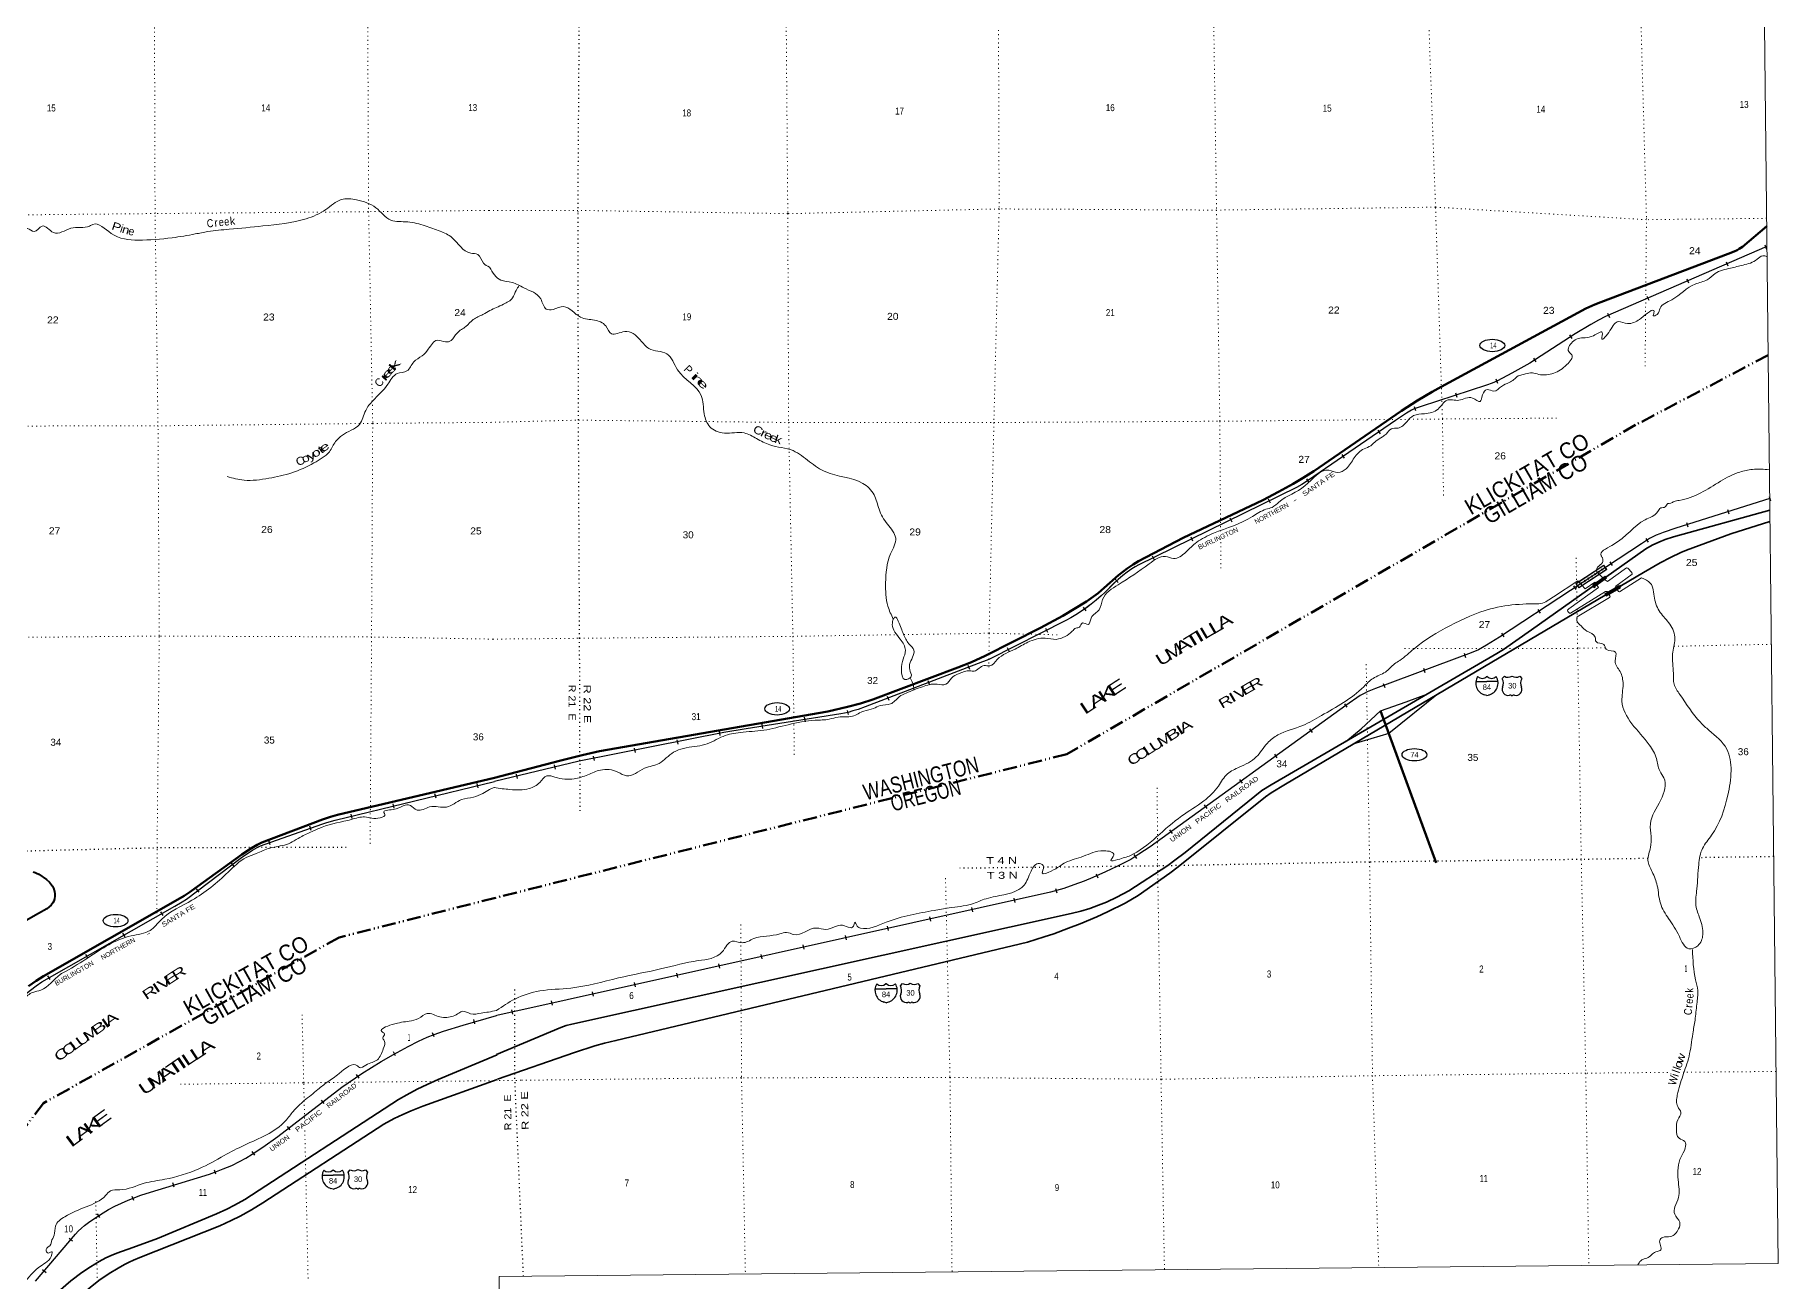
# Model space of a CAD drawing. Header units: feet. Extents: x -199 to 255675, y -686157 to -547785.
# Drawn here: x 212114 to 255675, y -639549 to -608404 of the extents above; entities that cross this region are included whole.
import ezdxf
from ezdxf.enums import TextEntityAlignment as Align

# ---------------------------------------------------------------- set-up
doc = ezdxf.new("R2010")
doc.units = ezdxf.units.FT
doc.header["$LTSCALE"] = 70
doc.header["$PDMODE"] = 32
doc.header["$PDSIZE"] = 35
doc.linetypes.add('DASH_DOUBLE_DOT', pattern=[9.2, 5, -1.2, 0.3, -1.2, 0.3, -1.2])
doc.linetypes.add('DOTTED', pattern=[1.5, 0.3, -1.2])
for name, color, linetype, lineweight in [('10', 7, 'DASH_DOUBLE_DOT', 70), ('15', 7, 'Continuous', 25), ('16', 7, 'Continuous', 25), ('17', 7, 'Continuous', 25), ('18', 7, 'Continuous', 35), ('19', 7, 'Continuous', 25), ('23', 7, 'Continuous', 70), ('26', 7, 'Continuous', 40), ('34', 7, 'Continuous', 25), ('39', 7, 'Continuous', 13), ('4', 7, 'Continuous', 13), ('55', 7, 'Continuous', 13), ('6', 7, 'DOTTED', 25), ('7', 7, 'DOTTED', 13)]:
    doc.layers.add(name, color=color, linetype=linetype, lineweight=lineweight)
doc.layers.add('12', color=7, linetype='Continuous')
doc.layers.add('41', color=7, linetype='Continuous')

msp = doc.modelspace()

# ---------------------------------------------------------------- linework, layer by layer
at = {"layer": '10'}
for points in [[(255424.98, -616408.24), (252111.58, -618152.54), (237898.93, -626380.13), (223625.3, -629968.15)], [(223625.3, -629968.15), (219716.1, -630958.76), (212327.85, -635103.05), (208904.92, -639574.37)]]:
    msp.add_lwpolyline(points, dxfattribs=at)
at = {"layer": '15'}
for p, q in [((248122.46, -624567.6), (248398.87, -624567.6)), ((248395.17, -624436.13), (248398.07, -624433.22)), ((248401.24, -624435.6), (248397.81, -624433.22)), ((248398.87, -624913.18), (248334.98, -624895.22)), ((248398.34, -624913.44), (248461.97, -624894.7)), ((233108.48, -632245.15), (233384.89, -632245.15)), ((233381.19, -632113.68), (233384.09, -632110.77)), ((233387.26, -632113.15), (233383.83, -632110.77)), ((233384.89, -632590.73), (233321, -632572.77)), ((233384.36, -632590.99), (233447.99, -632572.25)), ((219564.67, -636771.02), (219567.57, -636768.11)), ((219570.74, -636770.49), (219567.31, -636768.11)), ((219291.96, -636902.49), (219568.37, -636902.49)), ((219568.37, -637248.07), (219504.48, -637230.11)), ((219567.84, -637248.33), (219631.47, -637229.59))]:
    msp.add_line(p, q, dxfattribs=at)
for points in [[(248674.23, -624567.6), (248398.34, -624567.6), (248398.87, -624567.6)], [(233660.25, -632245.15), (233384.36, -632245.15), (233384.89, -632245.15)], [(219843.73, -636902.49), (219567.84, -636902.49), (219568.37, -636902.49)]]:
    msp.add_lwpolyline(points, dxfattribs=at)
for centre, radius, start, end in [((248425.09, -624602.7), 306.13, 148.44436, 254.43378), ((248276.49, -624320.1), 165.66, 227.34248, 315.8117), ((248520.18, -624320.1), 165.66, 224.18831, 312.69403), ((248371.58, -624602.7), 306.13, 283.08087, 31.62484), ((233411.11, -632280.25), 306.13, 148.44436, 254.43378), ((233262.51, -631997.65), 165.66, 227.34248, 315.8117), ((233506.2, -631997.65), 165.66, 224.18831, 312.69403), ((233357.6, -632280.25), 306.13, 283.08087, 31.62484), ((219594.59, -636937.59), 306.13, 148.44436, 254.43378), ((219445.99, -636654.99), 165.66, 227.34248, 315.8117), ((219689.68, -636654.99), 165.66, 224.18831, 312.69403), ((219541.08, -636937.59), 306.13, 283.08087, 31.62484)]:
    msp.add_arc(centre, radius, start, end, dxfattribs=at)
at = {"layer": '16'}
for p, q in [((248782.89, -624493.09), (248834.2, -624434.33)), ((249025.96, -624428.36), (249025.68, -624428.56)), ((249218.05, -624434.24), (249269.44, -624493.09)), ((233744.26, -632169.95), (233795.57, -632111.19)), ((233987.33, -632105.22), (233987.05, -632105.42)), ((234179.42, -632111.1), (234230.81, -632169.95)), ((219941.63, -636822.65), (219992.94, -636763.89)), ((220184.7, -636757.92), (220184.42, -636758.12)), ((220376.79, -636763.8), (220428.18, -636822.65))]:
    msp.add_line(p, q, dxfattribs=at)
for centre, radius, start, end in [((248589.91, -624603.72), 222.05, 332.97043, 29.75871), ((248925.28, -624276.67), 182.07, 239.97227, 303.45418), ((249127.06, -624277.17), 181.52, 236.33975, 300.08743), ((249127.05, -624276.67), 182.07, 236.54582, 236.59441), ((249462.41, -624603.72), 222.05, 150.24129, 207.02957), ((248929.1, -624758.62), 151.42, 159.09177, 283.81923), ((249123.22, -624758.62), 151.42, 256.18077, 20.90823), ((233890.47, -632435.48), 151.42, 159.09177, 283.81923), ((233551.28, -632280.58), 222.05, 332.97043, 29.75871), ((233886.65, -631953.53), 182.07, 239.97227, 303.45418), ((234088.43, -631954.03), 181.52, 236.33975, 300.08743), ((234088.42, -631953.53), 182.07, 236.54582, 236.59441), ((234084.59, -632435.48), 151.42, 256.18077, 20.90823), ((234423.78, -632280.58), 222.05, 150.24129, 207.02957), ((219748.65, -636933.28), 222.05, 332.97043, 29.75871), ((220084.02, -636606.23), 182.07, 239.97227, 303.45418), ((220285.8, -636606.73), 181.52, 236.33975, 300.08743), ((220285.79, -636606.23), 182.07, 236.54582, 236.59441), ((220621.15, -636933.28), 222.05, 150.24129, 207.02957), ((220087.84, -637088.18), 151.42, 159.09177, 283.81923), ((220281.96, -637088.18), 151.42, 256.18077, 20.90823)]:
    msp.add_arc(centre, radius, start, end, dxfattribs=at)
for centre, major_axis, start_param, end_param in [((248984.44, -624957.44), (-19.56, 51.67), 4.95877769, 6.28318531), ((249067.89, -624957.44), (19.56, 51.67), 0, 1.32637542), ((233945.81, -632634.3), (-19.56, 51.67), 4.95877769, 6.28318531), ((234029.26, -632634.3), (19.56, 51.67), 0, 1.32637542), ((220143.18, -637287), (-19.56, 51.67), 4.95877769, 6.28318531), ((220226.63, -637287), (19.56, 51.67), 0, 1.32637542)]:
    msp.add_ellipse(centre, major_axis=major_axis, ratio=0.929097, start_param=start_param, end_param=end_param, dxfattribs=at)
at = {"layer": '17'}
for centre in [(248532.47, -616166.76), (230662.11, -625246.79), (246586.84, -626394.12), (214131.86, -630540.89)]:
    msp.add_ellipse(centre, major_axis=(309.24, -1), ratio=0.500121, dxfattribs=at)
at = {"layer": '18'}
for points in [[(223652.93, -633881.9), (225257.33, -633211.26), (225393.3, -633161.26), (225535.97, -633123.16), (238008.42, -630360.82), (238248.31, -630299.77), (238475.26, -630234.89), (238692.95, -630156.12), (238892.43, -630076.13), (239146.84, -629956.85), (239446.84, -629791.59), (240422.5, -629161.19), (240603.48, -629032.37), (240858.02, -628839.31), (242601.09, -627425.36), (242775.39, -627291.48), (243002.71, -627147.76), (248643.79, -623866.43), (248808.37, -623761.16), (249513.25, -623274.84), (252366.81, -621251.68), (252528.72, -621155.67), (252693.14, -621079.21), (252855.24, -621016.65), (253059.77, -620952.19), (255467.64, -620285.47)], [(223678.06, -634501.74), (225597.99, -633831.04), (226107.13, -633665.18), (226347.41, -633601.49), (226634.67, -633537.32), (236914.86, -631074.26), (237331.25, -630948.53), (237572.39, -630867.3), (237942.63, -630730.73), (238235.63, -630620.18), (238651.26, -630443.42), (238920.51, -630316.73), (239355.27, -630100.51), (239684.97, -629912.43), (240476.34, -629357.47), (240682.22, -629199.19), (242862.56, -627449.74), (243010.76, -627346.74), (243366.4, -627125.4), (252313.3, -621839.93), (252727.4, -621602.46), (252982.61, -621468.47), (253244.3, -621343.35), (253382.02, -621285.16), (254492.08, -620870.58), (255470.7, -620563.39)], [(213009.53, -639537.11), (213285.91, -639336.29), (213502.7, -639194.24), (213720.77, -639059.8), (213887.86, -638965.5), (214019.26, -638904.93), (214165.27, -638848.69), (214560.58, -638709.83), (215178.03, -638480.28), (216657.11, -637869.55), (216908.32, -637752.4), (217100.05, -637646.3), (217357.11, -637504.85), (221201.87, -635011.32), (221411.17, -634893.26), (221670.39, -634752.33), (221916.72, -634636.07), (222191.3, -634511.16), (223663.13, -633896.37)], [(213712.21, -639530.65), (213971.41, -639355.58), (214198.3, -639223.24), (214355.93, -639133.74), (214471.6, -639075.87), (214583, -639024.44), (214739.13, -638955.89), (216737.52, -638166.22), (217021.86, -638037.46), (217241.43, -637929.22), (217524.2, -637770.61), (217808.86, -637593.45), (220830.26, -635629.13), (221094.13, -635484.81), (221304.91, -635384.16), (221513.99, -635296.2), (221809.99, -635179.19), (223669.04, -634510.51)], [(205172.11, -648866.2), (205526.66, -648472.75), (205920.01, -647966.66), (210064.76, -642276.27), (210412.82, -641842.7), (210570.3, -641674.29), (210733.06, -641515.73), (213009.53, -639537.11)], [(205225.95, -648918.41), (205816.14, -648346.65), (206060.15, -648089.47), (206226.23, -647898.69), (210358.49, -642338.85), (210531.75, -642145.68), (210681.66, -641991.41), (210775.89, -641901.41), (210895.82, -641798.56), (211062.86, -641661.43), (213712.21, -639530.65)]]:
    msp.add_lwpolyline(points, dxfattribs=at)
msp.add_point((251082.44, -622195.33), dxfattribs=at)
at = {"layer": '19'}
for points in [[(244873.17, -626059.74), (245257.06, -625748.99), (245739.17, -625294), (246381.08, -625073.48), (246893.79, -624884.38)], [(247188.96, -624867.18), (245946.74, -625859.91), (245051.58, -626129.86)]]:
    msp.add_lwpolyline(points, dxfattribs=at)
at = {"layer": '23'}
msp.add_line((245739.17, -625294), (247132.64, -629093.17), dxfattribs=at)
for points in [[(255389.54, -613188.61), (254781.16, -613698.07), (254702.49, -613750.23), (254647.16, -613781.87), (254576.67, -613815.46), (254428.79, -613878.85), (251246.07, -615086.26), (251092.14, -615145.69), (250872.33, -615241.76), (247252.25, -617201.33), (247032.67, -617327.52), (246659.37, -617541.23), (246264.37, -617801.28), (244076.38, -619303.93), (243807.01, -619474.67), (243559.54, -619625.16), (243188.15, -619826.81), (242797.93, -620033.01)], [(242797.93, -620033.01), (240807, -620977.71), (239688.64, -621558.61), (239561.06, -621637.2), (239407.92, -621737.76), (239187.79, -621910.14), (238833.67, -622221.39), (238680.54, -622360.25), (238395.12, -622568.44), (237798.33, -622922.41), (237245.95, -623221.76)], [(237245.95, -623221.76), (235859.51, -623923.65), (235521.49, -624080.52), (235179.98, -624215.74), (233052.85, -625013.01), (232746.45, -625112.08), (232422.31, -625198.95), (231927.95, -625313.25), (226225.32, -626303.71), (225790.98, -626401.48), (225222.66, -626544.47), (223596.41, -626967.67)], [(223596.41, -626967.67), (219680.27, -627899.63), (219501.67, -627949.7), (219298.99, -628013.8), (217787.35, -628589.68), (217665.02, -628646.8), (217526.38, -628728.4), (217289.88, -628883.44), (216031.96, -629791.25), (215991.18, -629823.89), (215846.75, -629920.5), (215627.97, -630044.81), (212332.23, -631929.53), (212149.57, -632041.82), (211952.86, -632174.18)]]:
    msp.add_lwpolyline(points, dxfattribs=at)
at = {"layer": '26'}
msp.add_lwpolyline([(212070.88, -629321.77), (212122.05, -629332.9), (212155.43, -629350.71), (212211.05, -629381.87), (212406.83, -629513.22), (212482.47, -629580), (212558.12, -629677.95), (212582.59, -629726.93), (212606.4, -629815.59), (212615.96, -629869.41), (212615.96, -629929.51), (212607.06, -629994.07), (212587.46, -630050.49), (212562.57, -630096.48), (212522.52, -630149.9), (212475.8, -630196.65), (212413.94, -630246.03), (212203.96, -630363.47), (211190.1, -630936.48)], dxfattribs=at)
at = {"layer": '34'}
for p, q in [((255342.69, -613655.77), (255386.77, -613757.22)), ((254375.88, -614073.26), (254419.97, -614174.71)), ((253393.56, -614503.02), (253437.65, -614604.46)), ((252396.71, -614933.4), (252440.79, -615034.84)), ((251414.39, -615363.15), (251458.48, -615464.6)), ((250462.68, -615901.73), (250522.66, -615994.67)), ((249563.21, -616485.33), (249623.19, -616578.27)), ((248618.5, -617004.26), (248665.47, -617104.41)), ((247613.29, -617354.14), (247647.37, -617459.36)), ((246579.49, -617690.86), (246616.42, -617795.12)), ((245668.35, -618279.77), (245730.88, -618371)), ((244771.25, -618891.45), (244833.78, -618982.69)), ((243888.59, -619499.28), (243950.25, -619591.11)), ((242934.89, -619999.7), (242983.51, -620099.05)), ((254410.76, -620266.31), (254443.94, -620371.82)), ((255447.33, -619943.09), (255480.51, -620048.61)), ((241972.96, -620473.34), (242021.58, -620572.69)), ((253388.71, -620590.43), (253421.89, -620695.94)), ((240996.54, -620948.27), (241045.16, -621047.62)), ((252366.58, -620986.47), (252425.23, -621080.25)), ((240034.62, -621421.92), (240083.24, -621521.27)), ((251469.54, -621576.16), (251530.42, -621668.51)), ((239108.37, -622006.66), (239182.72, -622088.55)), ((250561.54, -622171.55), (250622.42, -622263.9)), ((238308.26, -622707.72), (238372.48, -622797.78)), ((249667.76, -622763.82), (249728.63, -622856.17)), ((237368.32, -623231.68), (237418.13, -623330.44)), ((236412.14, -623716.83), (236461.95, -623815.59)), ((248759.76, -623359.21), (248820.63, -623451.56)), ((235425.66, -624154.05), (235465.3, -624257.31)), ((247827.32, -623856.85), (247866.01, -623960.48)), ((234425.6, -624540.75), (234465.25, -624644.02)), ((245805.63, -624611.67), (245844.32, -624715.29)), ((246809.2, -624234.19), (246847.89, -624337.81)), ((233411.01, -624927.45), (233450.65, -625030.72)), ((231341.33, -625458.99), (231358.35, -625568.28)), ((232409.34, -625284.68), (232433.17, -625392.69)), ((244836.38, -625119.09), (244901.11, -625208.78)), ((229209.36, -625806.78), (229230.84, -625915.29)), ((230282.3, -625626.59), (230299.32, -625735.88)), ((243968.46, -625748.66), (244033.19, -625838.35)), ((227092.43, -626225.81), (227113.91, -626334.31)), ((228158.06, -626017.54), (228179.54, -626126.04)), ((243086.48, -626381.94), (243151.21, -626471.64)), ((225091.3, -626644.58), (225117.16, -626752.12)), ((226066.9, -626427.97), (226088.37, -626536.48)), ((223193.56, -627222.4), (223167.45, -627114.92)), ((224143.84, -626876.31), (224169.7, -626983.86)), ((242218.56, -627011.51), (242283.29, -627101.21)), ((221096.55, -627731.84), (221070.44, -627624.36)), ((222137.84, -627476.19), (222111.73, -627368.7)), ((241336.58, -627644.8), (241401.31, -627734.49)), ((220040.83, -627985.63), (220014.72, -627878.15)), ((217993.86, -628645.54), (217956.95, -628541.27)), ((219018.29, -628285.69), (218981.38, -628181.42)), ((240468.66, -628274.37), (240533.39, -628364.06)), ((239578.42, -628890.04), (239637.95, -628983.27)), ((217090, -629176.96), (217023.33, -629088.71)), ((238629.79, -629368.47), (238674.34, -629469.71)), ((216222.06, -629829.35), (216155.38, -629741.1)), ((237617.06, -629735.17), (237647.21, -629841.59)), ((215316.74, -630413.91), (215262.18, -630317.69)), ((235515.66, -630210.87), (235539.68, -630318.84)), ((236576.12, -629977.7), (236600.14, -630085.67)), ((233409.13, -630679.35), (233433.14, -630787.32)), ((234469.59, -630446.18), (234493.6, -630554.16)), ((214370.96, -630947.25), (214316.4, -630851.03)), ((231302.59, -631147.84), (231326.61, -631255.81)), ((232363.06, -630914.67), (232387.07, -631022.64)), ((213439.58, -631478.43), (213385.01, -631382.22)), ((229196.06, -631616.32), (229220.07, -631724.29)), ((230256.52, -631383.15), (230280.53, -631491.12)), ((212493.8, -632011.77), (212439.24, -631915.56)), ((228149.99, -631851.64), (228174, -631959.61)), ((226043.45, -632320.12), (226067.47, -632428.09)), ((227089.53, -632084.8), (227113.54, -632192.78)), ((224022.6, -632765.43), (224046.61, -632873.41)), ((225017.72, -632544.02), (225041.73, -632651.99)), ((222096.08, -633442.79), (222053.43, -633340.73)), ((223111.88, -633120.74), (223081.04, -633014.52)), ((221127.16, -633917.48), (221073.77, -633820.61)), ((220217.23, -634473.93), (220154.7, -634382.69)), ((219342.57, -635111.28), (219274.96, -635023.74)), ((218495.54, -635768.69), (218427.93, -635681.14)), ((217609.06, -636400.94), (217547, -636309.38)), ((216637.34, -636878.82), (216599.91, -636774.74)), ((215597.01, -637198.99), (215564.96, -637093.13)), ((214583.48, -637533.26), (214543.11, -637430.28)), ((213738.46, -637957.01), (213678.28, -637864.21)), ((213052.4, -638551.81), (212968.2, -638480.07)), ((212393.37, -639338.03), (212309.17, -639266.29))]:
    msp.add_line(p, q, dxfattribs=at)
at = {"layer": '34', "lineweight": 13}
for p, q in [((251321.27, -621656.66), (250619.85, -622117.57)), ((251392.66, -621765.31), (250691.24, -622226.22)), ((251321.27, -621656.66), (251392.66, -621765.31)), ((250619.85, -622117.57), (250691.24, -622226.22))]:
    msp.add_line(p, q, dxfattribs=at)
for points in [[(255395.07, -613691.51), (251359.34, -615445.41), (251181.82, -615534.02), (250994.26, -615641.94), (250601.52, -615878.91), (249469.65, -616609.39), (249020.88, -616861), (248662.31, -617045.69), (248524.96, -617110.11), (248384.05, -617160.75), (246750.53, -617689.79), (246580.6, -617749.99), (246511.93, -617780.05), (246391.13, -617854.14), (246116.2, -618037.68), (243939.04, -619529.85), (243769.24, -619643.86), (243640.47, -619716.87), (239686.05, -621652.06), (239605.83, -621694.5), (239528.57, -621746.03), (239407.06, -621831.62), (239301.08, -621913.52), (239180.9, -622016.59), (239086.89, -622101.95), (238850.39, -622340.83), (238759.24, -622424.54), (238633.64, -622531.94), (238421, -622693.04), (238264.5, -622804.64), (238122.86, -622894.83), (237996.25, -622972.12), (237872.93, -623040.03), (235963.9, -624002.81), (235905.96, -624028.59), (235797.28, -624071.49), (232861.98, -625198.32), (232682.55, -625261.11), (232553.79, -625299.76), (232433.61, -625334.11), (232255.94, -625373.31), (229888.35, -625742.1), (229326.08, -625840.88), (225712.11, -626556.23), (223597.34, -627064.75)], [(255464.43, -619993.8), (253118.37, -620731.52), (252805.3, -620836.64), (252715.23, -620870.97), (252629.29, -620904.85), (252563.45, -620937.87), (252463.26, -620992.19), (252257.41, -621120.91), (248710.82, -623458.67), (248382.83, -623657.46), (248183.18, -623768.4), (248002.52, -623848.55), (245612.08, -624741.04), (245406.27, -624821.81), (245329.08, -624860.43), (245231.63, -624914.08), (244874.48, -625160.79), (239981.12, -628692.19), (239700.21, -628878.84), (239498.64, -629007.57), (239382.85, -629071.93), (239153.41, -629189.93), (238866.07, -629322.95), (238553.81, -629460.35), (238329.99, -629554.66), (238079.01, -629648.06), (237823.92, -629734.88), (237493.62, -629828.46), (223653.78, -632906.38)], [(208501.74, -634962.37), (212146.8, -632171.73), (212287.05, -632073.09), (212419.86, -631992.2), (215612.08, -630181.92), (215794.71, -630073.74), (215907.2, -630000.15), (217278.98, -628963.89), (217552.02, -628782.35), (217668.61, -628713.67), (217753.59, -628673.83), (219289.51, -628130.17), (219413.86, -628091.56), (219615.68, -628033.86), (223597.36, -627066.56)], [(212129.14, -639548.5), (213131.67, -638371.84), (213200.29, -638300.71), (213277.33, -638228.24), (213357.67, -638160.73), (213455.13, -638086.79), (213588.07, -637989.9), (213820.37, -637839.24), (213952.28, -637759.47), (214111.71, -637676.35), (214447.11, -637526.45), (214761.85, -637403.08), (214894.14, -637355.87), (216479.86, -636875.83), (216657.06, -636812.1), (216822.61, -636747.24), (217036.83, -636661.51), (217231.77, -636560.78), (217388.14, -636477.19), (217546.66, -636378.6), (217812.28, -636198.56), (218182.89, -635939.23), (219783.98, -634702.81), (220288.09, -634357.35), (220770.62, -634061.71), (221076.73, -633884.19), (221438.97, -633684.5), (221704.6, -633551.61), (221920.96, -633455.16), (222090.19, -633384.44), (222327.97, -633300.85), (222816.38, -633150.82), (223653.61, -632907.77)]]:
    msp.add_lwpolyline(points, dxfattribs=at)
at = {"layer": '34'}
for points in [[(255395.51, -613692.52), (251359.81, -615446.41), (251182.34, -615534.99), (250994.82, -615642.89), (250602.1, -615879.84), (249470.22, -616610.33), (249021.4, -616861.97), (248662.8, -617046.68), (248525.38, -617111.13), (248384.41, -617161.79), (246750.88, -617690.83), (246581, -617751.01), (246512.44, -617781.03), (246391.72, -617855.07), (246116.82, -618038.59), (243939.66, -619530.76), (243769.82, -619644.8), (243640.98, -619717.84), (239686.55, -621653.04), (239606.39, -621695.45), (239529.19, -621746.94), (239407.71, -621832.51), (239301.77, -621914.37), (239181.63, -622017.41), (239087.65, -622102.74), (238851.15, -622341.62), (238759.97, -622425.36), (238634.33, -622532.8), (238421.65, -622693.93), (238265.12, -622805.55), (238123.44, -622895.76), (237996.8, -622973.07), (237873.44, -623041), (235964.37, -624003.8), (235906.39, -624029.6), (235797.68, -624072.52), (232862.36, -625199.35), (232682.89, -625262.16), (232554.1, -625300.82), (232433.88, -625335.18), (232256.14, -625374.39), (229888.53, -625743.19), (229326.28, -625841.96), (225712.35, -626557.3), (223597.6, -627065.82)], [(255464.76, -619994.85), (253118.71, -620732.57), (252805.67, -620837.68), (252715.63, -620872), (252629.74, -620905.86), (252563.96, -620938.85), (252463.81, -620993.14), (252258, -621121.84), (248711.41, -623459.6), (248383.38, -623658.41), (248183.67, -623769.39), (248002.94, -623849.57), (245612.47, -624742.07), (245406.72, -624822.82), (245329.59, -624861.4), (245232.21, -624915.02), (244875.11, -625161.69), (239981.75, -628693.09), (239700.81, -628879.76), (239499.2, -629008.52), (239383.37, -629072.9), (239153.89, -629190.92), (238866.52, -629323.95), (238554.25, -629461.36), (238330.4, -629555.68), (238079.38, -629649.1), (237824.25, -629735.93), (237493.89, -629829.53), (223654.02, -632907.45)], [(208501.04, -634961.52), (212146.15, -632170.84), (212286.45, -632072.17), (212419.3, -631991.25), (215611.53, -630180.97), (215794.13, -630072.81), (215906.57, -629999.25), (217278.34, -628962.99), (217551.44, -628781.42), (217668.1, -628712.7), (217753.17, -628672.81), (219289.16, -628129.13), (219413.55, -628090.51), (219615.4, -628032.8), (223597.1, -627065.49)], [(212128.3, -639547.79), (213130.85, -638371.1), (213199.52, -638299.93), (213276.6, -638227.42), (213356.98, -638159.87), (213454.47, -638085.91), (213587.45, -637988.99), (213819.79, -637838.31), (213951.74, -637758.51), (214111.23, -637675.36), (214446.68, -637525.44), (214761.46, -637402.05), (214893.8, -637354.82), (216479.51, -636874.79), (216656.67, -636811.07), (216822.21, -636746.22), (217036.37, -636660.51), (217231.26, -636559.81), (217387.59, -636476.24), (217546.06, -636377.68), (217811.66, -636197.65), (218182.24, -635938.34), (219783.33, -634701.92), (220287.49, -634356.43), (220770.06, -634060.77), (221076.19, -633883.23), (221438.46, -633683.53), (221704.13, -633550.62), (221920.52, -633454.15), (222089.8, -633383.41), (222327.63, -633299.8), (222816.07, -633149.77), (223653.3, -632906.71)]]:
    msp.add_lwpolyline(points, dxfattribs=at)
at = {"layer": '34', "lineweight": 13}
msp.add_lwpolyline([(250630.93, -622119.86), (251318.98, -621667.74), (251381.58, -621763.02), (250693.53, -622215.14)], close=True, dxfattribs=at)
at = {"layer": '34', "linetype": 'DOTTED', "lineweight": 100}
msp.add_arc((217187.81, -570475.87), 61586.07, 302.91851, 303.69966, dxfattribs=at)
at = {"layer": '39'}
for points in [[(251411.16, -622060.98), (251887.69, -621725.63), (251921.17, -621728.9), (252018.65, -621840.76), (252026.58, -621884.43), (251617.85, -622178.21), (251611.15, -622196.32), (251684.4, -622314.33), (251709.12, -622321.14), (252256.74, -621971.77)], [(250654.07, -622944.41), (251463.09, -622464.06), (251474.99, -622436.27), (251398.98, -622311.94), (251359.91, -622317.17), (250486.61, -622859.06), (250459.11, -622853.12), (250419.95, -622815.28), (250415.46, -622777.69), (250441.55, -622746.92), (251183.2, -622214.82), (251090.72, -622080.11), (250851.81, -622246.81), (250670.33, -622046.53), (250061.27, -622445.05)]]:
    msp.add_lwpolyline(points, dxfattribs=at)
for points in [[(207160.87, -611554.11), (207609.61, -611955.45), (208114.07, -612042.71), (208769.1, -612047.84), (209010.12, -611975.9), (209297.94, -612328.04), (209609.51, -612412.97), (209794.54, -612537.86), (209983.71, -612749.18), (210456.09, -612888.63), (210617.19, -613140.08), (210904.55, -613160.66), (211210.06, -613231.51), (211634.01, -613224.19), (211772.73, -613278.68), (211929.4, -613242.77), (212096.28, -613319.41), (212293, -613183.1), (212578.55, -613344.34), (213012.41, -613238.58), (213480.49, -613181.1), (213562.81, -613141.05), (214017.23, -613364.86), (214696.61, -613532.8), (215544.45, -613473.95), (216120.98, -613380.48), (216438.36, -613318.73), (216968.74, -613263.36), (217810.52, -613180.39), (218893.27, -612999.37), (219385.22, -612771.13), (219770.65, -612520.6), (220154.44, -612529.29), (220634.93, -612723.01), (221007.1, -613037.11), (221431.11, -613076.01), (221867.28, -613179.23), (222241.19, -613308.46), (222538.8, -613473.74), (223005.5, -613860.34), (223184.38, -613896.81), (223327.34, -614110.06), (223475.19, -614207.3)], [(249175.8, -616927.45), (249358.31, -616876.23), (249532.99, -616853.16), (249692.03, -616888.38), (250067.65, -616858.14), (250397.66, -616643.51), (250516.43, -616401.97), (250443.46, -616320.1), (250536.11, -616078.71), (250676.15, -615993.62), (251061.51, -615923.18), (251277.95, -615839.65), (251273.13, -616000.25), (251470.55, -615794.4), (251685.93, -615570.38), (251911.39, -615617.27), (252208.08, -615515.22), (252413.89, -615355.48), (252566.16, -615292.4), (252572.61, -615348.56), (252549.05, -615422.96), (252653.32, -615390.25), (252724.49, -615233.29), (253014.37, -615026.91), (253600.28, -614632.18), (253900.95, -614524.09), (254098.77, -614370.42), (254485.64, -614233.74), (254798.6, -614157.69), (255153.25, -614013.16), (255289.25, -613924.08), (255400, -613948.81)], [(223475.19, -614207.3), (223759.44, -614535.29), (224037.21, -614589.9), (224333.69, -614726.71), (224753.82, -615003.3), (224892.38, -615255.41), (225065.3, -615264.46), (225324.06, -615196.75), (225752.13, -615461.26), (226096.36, -615533.56), (226378.83, -615678.47), (226523.01, -615876.35), (226852.19, -615818.28), (227241.66, -616026.81), (227458.35, -616244.35), (227903.5, -616374.28), (228175.84, -616776.16), (228763.5, -617415.09), (228841.35, -617878.3), (228978.4, -618196.65), (229343.37, -618355.14), (229835.76, -618352.33), (230150.37, -618495.05), (230479.16, -618651.74), (231061.08, -618794.94), (231473.16, -619071.59), (231875.05, -619328.22), (232801.71, -619611.96), (233085.24, -619897.36), (233208.56, -620259.95), (233416.36, -620632.09), (233623.96, -620978.14), (233498.28, -621370.25), (233373.11, -622097.54), (233429.76, -622681.29), (233564.83, -623003.67)], [(223481.18, -615290.85), (223822.26, -615137.07), (224052.16, -614973.18), (224137.22, -614792.05), (224218.7, -614669.16)], [(223481.18, -615290.85), (223311.07, -615390.04), (223068.12, -615518.23), (222885.52, -615690.73), (222664.73, -615855.13), (222518.32, -616041.76), (222375.71, -616079.7), (222170.71, -616037.15), (221945.98, -616261.83), (221791.5, -616426.34), (221580.74, -616578.7), (221412.27, -616801.46), (221169.24, -616867.36), (220934.54, -617136.23), (220557.37, -617549.53), (220380.89, -617788.36), (220224.67, -618139.74), (220013.9, -618286.08), (219628.51, -618566.74), (219474.16, -618821.68), (219291.53, -618976.1), (219088.77, -619102.35), (218532.54, -619348.57), (217960.09, -619484.24), (217341.29, -619533.43), (216919.21, -619442.29)], [(223594.79, -627216.29), (223985.81, -627263.18), (224465.98, -627238.36), (224730.15, -627088.33), (224909.8, -626924.73), (225108.99, -626953.7), (225591.67, -626995.11), (225930.56, -626892.82), (226247.24, -626776.61), (226679.73, -626826.33), (226899.53, -626923.43), (227350.31, -626732.19), (227715.18, -626609.68), (227893.04, -626474.19), (228074.87, -626332.66), (228598.34, -626187.17), (228853.25, -626141.56), (229315.96, -625934.19), (229742.42, -625836.58), (230326.15, -625780.75), (230935.64, -625643.33), (231616.21, -625531.7), (231963.72, -625505.64), (232188.42, -625452.17), (232544, -625430.07), (232830.44, -625301.99), (233069.13, -625238.41), (233239.42, -625165.19), (233496.38, -625125.59), (233712.09, -624945.72), (233890.26, -624852.38), (234291.04, -624693.54), (234658.35, -624629.23), (234879.44, -624629.97), (235017, -624480.66), (235207.05, -624363.17), (235479.88, -624295.38), (235582.44, -624302.82), (235834.65, -624166.91), (235973.39, -624174.14), (236163.12, -624014.5), (236607.34, -623753.05), (236927.63, -623582.62), (237358.99, -623481.82), (237634.55, -623510.35), (237859.1, -623436.82), (238035.01, -623309.37), (238126.86, -623228.56), (238215.1, -623203.97), (238292.71, -623101.16), (238433.7, -623140.5), (238510.86, -622977.49), (238706.27, -622771.65), (238792.78, -622516.25), (239183.92, -622144.71), (239957.8, -621622.46), (240364.42, -621439.5), (240563.8, -621492.56), (240872.1, -621332.24), (241145.6, -621085.81), (241565.97, -620860.62), (242537.61, -620443.63), (242875.53, -620260.09), (243030.05, -620212.85), (243202.13, -620078.56), (243850.79, -619673.92), (244450.32, -619286.66), (244671.81, -619341.6), (244880.12, -619246.07), (245083.09, -618975.96), (245326.59, -618749.78), (245496.83, -618670.53), (245634.6, -618549.32), (245786.6, -618450.1), (245878.52, -618379.33), (246010.2, -618250.12), (246176.87, -618231.11), (246394.76, -618073.31), (246564.44, -617919.8), (246839.43, -617872.07), (247176.22, -617757.75), (247401.65, -617533.68), (247693.09, -617536.03), (248040.37, -617479.86), (248227.93, -617565.1), (248289.01, -617402.17), (248402.55, -617267.05), (248569.71, -617312.26), (248761.73, -617188.73), (248953.97, -617095.31), (249175.8, -616927.45)], [(255457.2, -619271.46), (255031.96, -619264.49), (254716.9, -619328.51), (254236.26, -619558.05), (253202.79, -620037.62), (253074.38, -620066.45), (252990.29, -620109.08), (252920.02, -620119.52), (252854.32, -620202.19), (252739.94, -620226.92), (252668.26, -620315.65), (252352.25, -620522.17), (251520.98, -621163.17), (251249.57, -621419.62), (251286.18, -621477.62), (251283.03, -621592.04), (251163.32, -621709.14), (251133.74, -621785.58), (251235.18, -621911.45), (251312.22, -621999.32), (251411.16, -622060.98)], [(252256.74, -621971.77), (252480.71, -622103.05), (252584.06, -622481.81), (252729.45, -622840.26), (252966.76, -623127.93), (253094.18, -623500.53), (253038.7, -623874.17), (253056.41, -624357.79), (253074.51, -624626.64), (253219.18, -624888.75), (253734.91, -625584.29), (253945.42, -625781.79), (254391.11, -626250.93), (254497.72, -626796.26), (254417.85, -627400.86), (254011.39, -628406.74), (253784.74, -628735.19), (253689.28, -629137.16), (253643.62, -629747.58), (253620.59, -630159.18), (253719.55, -630489.79), (253792.91, -630890.79), (253668.36, -631166.48), (253445.85, -631244.02), (253206.35, -630932.27), (252937.72, -630490.23), (252733.85, -630106.02), (252654.19, -629668.92), (252524.93, -629318.41), (252422.29, -629031.98), (252486.18, -628708.47), (252498.19, -628435.43), (252481.78, -628124.42), (252742.56, -627522.8), (252820.81, -626970.4), (252715, -626798.39), (252632.29, -626489.76), (252452.83, -626145.56), (251771.32, -625053.56), (251800.28, -624627.88), (251723.55, -624313.2), (251603, -624050.95), (251611.38, -623830.12), (251381.73, -623759.17), (251318.53, -623641.11), (251125.04, -623567.95), (251102.09, -623455.68), (250895.93, -623302.31), (250752.29, -623176.68), (250642.72, -623038.81), (250654.07, -622944.41)], [(223651.77, -632784.76), (224113.62, -632499.04), (224733.14, -632296.8), (225506.4, -632226.16), (226694.32, -631972.51), (227781.9, -631739.51), (228692.86, -631539.63), (229286.14, -631321.49), (229539.37, -631053.1), (229784.86, -631091.84), (230077.53, -630989.81), (230727.83, -630871.7), (230898.37, -630832.6), (231079.67, -630887.76), (231641.2, -630723.99), (231880.63, -630758.76), (232297.9, -630656.02), (232483.25, -630715.18), (232547.5, -630706.78), (232602.8, -630576.01), (232663.87, -630680.03), (232744.63, -630727.74), (233384.67, -630581.59), (234582.3, -630283.73), (234957.67, -630221.38), (235521.72, -630125.83), (235884.49, -629991.3), (236125.24, -629933.72), (236834.62, -629654.71), (237006.83, -629302.48), (237218.43, -629110.59), (237321.56, -629194.31), (237284.54, -629349.07), (237511.31, -629303.62), (237871.43, -629084.8), (238316.47, -628931.72), (238831.95, -628792.3), (239071.95, -628903.33), (239000.61, -629038.22), (239171.28, -629015.17), (239488.06, -628913.01), (240143.79, -628447.63), (240770.94, -627924.21), (241322.84, -627549.75), (241687.84, -627176.35), (241914.67, -626871.98), (242210.88, -626705.71), (242633.03, -626450.41), (242913.81, -626103.58), (243175.55, -625897.36), (243796.84, -625663), (244265.28, -625415.46), (245319.05, -624694.92), (245554.63, -624484.84), (245860.94, -624326.54), (246090.52, -624120.5), (246218.51, -624035.47), (246576.1, -623746.42), (247474.18, -623169.27), (248483.99, -622750.05), (249206.67, -622635.54), (249548.27, -622625.56), (249741.14, -622616.43), (250061.27, -622445.05)], [(233561.79, -622996.41), (233539.72, -623138.29), (233739.47, -623508.47), (233868.15, -623782.71), (233811.54, -624005.82), (233767.31, -624271.01), (233855.57, -624515.38), (233945.86, -624494.79), (234009.76, -624440.24), (233974.27, -624263.81), (233973.3, -624135.36), (234046.34, -623958.32), (234081.17, -623779.49), (233955.37, -623621.64), (233818.89, -623379.56), (233685.8, -623053.15), (233608.67, -622953.24), (233564.83, -623003.67)], [(233982.84, -624472.93), (234071.88, -624682.75), (234078.08, -624766.71)], [(206052.02, -639598.93), (206276.01, -639341.77), (206524.91, -639159.33), (206544.79, -639006.65), (206795.55, -638727.76), (207086.62, -638533.34), (207361.48, -638236.41), (207772.56, -637656.38), (207918.91, -637423.53), (208342.3, -637018.34), (208410.2, -636723.07), (208351.7, -636560.21), (208204.93, -636495.66), (208068.25, -636463.27), (208072.2, -636417.06), (208192.71, -636383.11), (208142.31, -636260.45), (208103.78, -636015.23), (208223.8, -635631.63), (208321.9, -635382.63), (208512.38, -635095.6), (208803.56, -634977.54), (209209.21, -634819.48), (209554.34, -634490.52), (210333.22, -633973.4), (210664.41, -633730.82), (210802.67, -633461.79), (211064.94, -633094.21), (211472.31, -632776.72), (211828.22, -632497.84), (212062.91, -632332.62), (212259.74, -632278.69), (212750.16, -631884.31), (212883.09, -631807.08), (213454.11, -631460.87), (214520.28, -630920.13), (214992.28, -630786.29), (215277.21, -630509.48), (216040.06, -630030.51), (216941.24, -629330.75), (217394.82, -628963.79), (217645.84, -628861.73), (217987.23, -628727.68), (218399.01, -628635.94), (218786.51, -628433.65), (219079.67, -628295.49), (219290.52, -628205.42), (220027.66, -628009.75), (220353.07, -627948.01), (220744.92, -627970.77), (220861.33, -627882.56), (220835.15, -627840.31), (221064.1, -627760.32), (221497.97, -627662.6), (221664.9, -627775.41), (221978.24, -627697.57), (222400.19, -627700.29), (222777.68, -627516.07), (223074.97, -627456.29), (223305.9, -627360.22), (223474.54, -627262.05), (223600.2, -627214.23)], [(253532.44, -631262.98), (253612.47, -632019.83), (253666.72, -632284.46), (253643.14, -632623.8), (253597.91, -633023.47), (253542.2, -633365), (253447.96, -633929.54), (253292.86, -634418.15), (253155.78, -634898.64), (253166, -635187.61), (253245.46, -635331.67), (253168.49, -635518.77), (253132.14, -635763.84), (253198.07, -635978.23), (253341.35, -636055.69), (253352.68, -636226.23), (253249.79, -636441.58), (253175.76, -637020.05), (253183.1, -637461.58), (253096.39, -637690.89), (253089.72, -637873.57), (253215.84, -638073.57), (253188.97, -638242.32), (252985.39, -638432.15), (252790.61, -638455.34), (252716.83, -638532.03), (252742.73, -638768.72), (252650.56, -638807.38), (252534.47, -638870.26), (252424.61, -638961.21), (252296.3, -639004.09), (252240.28, -639038.53), (252167.49, -639145.11)], [(211883.57, -639546.75), (212251.42, -639175.06), (212542.33, -638872.12), (212546.28, -638817.88), (212443.84, -638845.83), (212395.5, -638761.36), (212513.86, -638628.93), (212527.83, -638560.64), (212595.92, -638404.02), (212629.75, -638172.99), (212866.52, -637938.29), (213392.61, -637692.02), (213886.48, -637403.5), (214000.85, -637291.16), (214233.9, -637265.43), (214848.51, -637103.71), (215360.74, -637002.1), (216214.32, -636740.31), (216844.77, -636411.83), (217348.73, -636151.45), (218378.64, -635542.33), (218571.2, -635305.54), (218846.09, -635038.75), (219187.28, -634760.02), (219420.09, -634573.54), (219721.18, -634359.04), (220179.03, -634168.92), (220227.31, -634211.2), (220387.97, -634151.19), (220673.1, -634015.03), (220821.4, -633742), (220845.22, -633537.07), (220806.95, -633466.68), (220855.04, -633372.32), (220784.62, -633311.91), (221041.57, -633137.53), (221469.43, -633051.85), (221700.4, -632983.92), (221917.23, -632861.71), (222236.83, -632946.65), (222568.33, -632923.1), (222710.88, -632848.99), (222801.24, -632804.93), (222996.23, -632867.56), (223263.44, -632849.92), (223452.28, -632824.12), (223651.77, -632784.76)]]:
    msp.add_spline(points, degree=3, dxfattribs=at)
at = {"layer": '4'}
msp.add_lwpolyline([(0, -686157.2), (0, -549186.32), (31834.35, -549164.42), (63668.65, -549098.74), (95502.83, -548989.27), (127336.83, -548836), (159170.58, -548638.96), (191004.04, -548398.11), (222837.13, -548113.49), (254669.81, -547785.08), (255674.76, -639106.77), (223716.47, -639436.48), (224155.96, -685078.02), (192134.46, -685364.33), (160112.61, -685606.59), (128090.45, -685804.81), (96068.05, -685958.97), (64045.47, -686069.09), (32022.77, -686135.17)], close=True, dxfattribs=at)
msp.add_lwpolyline([(0, -686157.2), (0, -549186.32), (31834.35, -549164.42), (63668.65, -549098.74), (95502.83, -548989.27), (127336.83, -548836), (159170.58, -548638.96), (191004.04, -548398.11), (222837.13, -548113.49), (254669.81, -547785.08), (255674.76, -639106.77), (223716.47, -639436.48), (224155.96, -685078.02), (192134.46, -685364.33), (160112.61, -685606.59), (128090.45, -685804.81), (96068.05, -685958.97), (64045.47, -686069.09), (32022.77, -686135.17)], close=True, dxfattribs=at)
at = {"layer": '55'}
for p, q in [((251377.48, -622428.6), (251344.44, -622372.62)), ((251344.45, -622372.04), (251698.36, -622163.21)), ((251378.64, -622429.18), (251732.21, -622220.56)), ((251698.36, -622163.21), (251732.21, -622220.56))]:
    msp.add_line(p, q, dxfattribs=at)
for points in [[(251047.77, -622146.36), (251352.04, -621930.99), (251389.59, -621984.05), (251085.33, -622199.42)], [(251058.91, -622148.26), (251350.12, -621942.14), (251378.43, -621982.14), (251087.23, -622188.27)], [(251355.14, -622375.02), (251695.54, -622174.17), (251721.25, -622217.73), (251380.85, -622418.58)]]:
    msp.add_lwpolyline(points, close=True, dxfattribs=at)
at = {"layer": '55', "linetype": 'DOTTED', "lineweight": 100}
msp.add_arc((245672.05, -612243.32), 11641.04, 299.25218, 301.83315, dxfattribs=at)
at = {"layer": '6'}
msp.add_line((255562.88, -628940.51), (253728.97, -628967.54), dxfattribs=at)
for points in [[(225739.85, -627799.28), (225726.05, -623483.88), (225699.12, -618032.69), (225686.16, -612836.32), (225721.49, -607645.69), (225720.99, -602234.49), (225761.6, -596945.48), (225637.95, -593758.85)], [(219896.03, -628708.81), (215186.27, -628722.93), (209719.17, -628856.35), (204288.42, -629114.4), (199068.14, -629019.16), (193858.24, -629155.01), (191670.44, -629142.2)], [(252419.61, -628986.83), (250753.96, -629011.38), (245466.55, -629075.63), (240169.35, -629174.06), (235225.58, -629232.34)], [(224323.2, -639425.2), (224108.18, -634489.82), (224111.64, -632236.12)]]:
    msp.add_lwpolyline(points, dxfattribs=at)
at = {"layer": '7'}
for p, q in [((241745.12, -621084.65), (241750.1, -621790.99)), ((250626.95, -621477.36), (250646.35, -622598)), ((255504.48, -623633.03), (253066.24, -623684.49)), ((255621.96, -634308.51), (253298.64, -634329.61)), ((218941.31, -639481.96), (218858.77, -635742.23)), ((213638.15, -637554.21), (213672.29, -639526.93))]:
    msp.add_line(p, q, dxfattribs=at)
for points in [[(230905.26, -593707), (230981.38, -596973.95), (230904.42, -602241.08), (230883.42, -607465.74), (230928.1, -612872.68), (230949.26, -618091.08), (231055.78, -623435.45), (231090.72, -626478.05)], [(236221.81, -593653.45), (236229.16, -596986.19), (236238.38, -602220.72), (236191.24, -607443.52), (236209.07, -612754.27), (236078.38, -618091.96), (235959.21, -623357.32), (235953.08, -624202.95)], [(241513.27, -593598.94), (241570.29, -596849.37), (241551.63, -602118.18), (241560.94, -607364.75), (241641.89, -612783.52), (241723.78, -618059.79), (241743.21, -620814.08)], [(246833.1, -593542.95), (246847.51, -596767.11), (246859.36, -602083.92), (246917.02, -607344.26), (247114.25, -612724.24), (247286.6, -618004), (247313.08, -619920.65)], [(252143.5, -593485.79), (252154.51, -596634.51), (252154.54, -601983.49), (252224.43, -607267.85), (252384.06, -612993.27), (252351.51, -616682.55)], [(215164.46, -630350.54), (215168.17, -628712.86), (215222.97, -623422.11), (215191.46, -618193.51), (215117.62, -612864.37), (215102.08, -607563.46), (215016.23, -602272.47), (214986.68, -597009.72), (214992.09, -593860.01)], [(220212.01, -593811.02), (220311.33, -597026.77), (220346.81, -602219.21), (220428.6, -607480.04), (220454.24, -612821.16), (220556.16, -618114.18), (220527.55, -623451.19), (220490.7, -628647.52)], [(223459.9, -612790.91), (220442.18, -612823.15), (215121.64, -612870.4), (209873.44, -612921.8), (204572.94, -612930.91), (199244.37, -612980.16), (193977.99, -612965.21), (191537.83, -613073.31)], [(255387.34, -612988.61), (252380.27, -613023.4), (247112.13, -612710.2), (241641.89, -612783.52), (236209.07, -612754.27), (230928.1, -612872.68), (225685.82, -612790.15), (223459.9, -612790.91)], [(191582.64, -618504.5), (194060.07, -618435.03), (199344.23, -618234.99), (204618.6, -618221.82), (209836.68, -618182.43), (215171.34, -618175.39), (220556.16, -618114.18), (223508.4, -618087.39)], [(223508.4, -618087.39), (225699.12, -618032.69), (230949.26, -618091.08), (236078.38, -618091.96), (241723.78, -618059.79), (247282.58, -618004.02), (250138.4, -617981.73)], [(250649.17, -622760.86), (250666.04, -623735.15), (250756.02, -629017.39), (250868.49, -634351.69), (250943.3, -639158.34)], [(223559.88, -623505.07), (220527.55, -623451.19), (215229.01, -623428.15), (209896.42, -623479.4), (204453.39, -623580.7), (199096.4, -623428.96), (193868.61, -623807.91), (191626.8, -623855.04)], [(223559.88, -623505.07), (225726.05, -623483.88), (231055.78, -623435.45), (233655.4, -623394.03)], [(233830.03, -623391.25), (235959.21, -623357.32), (237661.84, -623397.8)], [(251360.05, -623720.5), (250666.04, -623735.15), (246318.81, -623741.86)], [(245381.16, -624134.58), (245466.55, -629075.63), (245538.88, -634416.18), (245694.96, -639214.44)], [(240158.69, -627221.19), (240169.35, -629174.06), (240255.67, -634504.49), (240340.31, -639270.45)], [(234869.7, -629481.25), (234981.48, -634456.27), (235032.49, -639324.75)], [(229755.32, -630638.4), (229772.03, -634463.88), (229868.84, -639376.41)], [(218853, -635480.59), (218833.4, -634592.64), (218790.63, -632839.78)], [(215751.77, -634628.71), (218833.4, -634592.64), (223669.31, -634538.14)], [(252917.54, -634333.08), (250868.49, -634351.69), (245538.88, -634416.18), (240255.67, -634504.49), (234985.53, -634460.26), (229762, -634465.94), (224262.49, -634529.86), (223669.31, -634538.14)]]:
    msp.add_lwpolyline(points, dxfattribs=at)

# ---------------------------------------------------------------- texts
at = {"layer": '10'}
for s, width, p in [('WASHINGTON', 0.8, (232875.09, -627536.22)), ('OREGON', 0.75, (233556.16, -627815.26))]:
    msp.add_text(s, height=400, rotation=14.11, dxfattribs=dict(at, width=width)).set_placement(p)
at = {"layer": '12', "width": 0.95}
for s, rotation, p in [('KLICKITAT CO', 30.066, (247995.17, -620414.85)), ('GILLIAM CO', 30.066, (248450.63, -620652.84)), ('KLICKITAT CO', 29.289, (215972.33, -632930.84)), ('GILLIAM CO', 29.289, (216425.28, -633189.62))]:
    msp.add_text(s, height=400, rotation=rotation, dxfattribs=at).set_placement(p)
at = {"layer": '15'}
for p in [(248397.79, -624775.71), (233383.81, -632453.26), (219567.29, -637110.6)]:
    msp.add_text('84', height=140, dxfattribs=at).set_placement(p, align=Align.CENTER)
at = {"layer": '16'}
for p in [(249032.51, -624738.87), (233993.88, -632415.73), (220191.25, -637068.43)]:
    msp.add_text('30', height=140, dxfattribs=at).set_placement(p, align=Align.CENTER)
at = {"layer": '17', "width": 0.6}
for p in [(248558.52, -616235.07), (230688.15, -625315.1), (214157.9, -630609.2)]:
    msp.add_text('14', height=140, dxfattribs=at).set_placement(p, align=Align.CENTER)
at = {"layer": '17'}
msp.add_text('74', height=140, dxfattribs=at).set_placement((246589.55, -626462.43), align=Align.CENTER)
at = {"layer": '34'}
for s, rotation, width, p in [('SANTA FE', 34.38, 1.2, (243835.57, -619943.08)), ('-', 33.076, 1.95, (243585.15, -620105.12)), ('UNION   PACIFIC   RAILROAD', 35.817, 1.2, (240527.63, -628587.25)), ('SANTA FE', 31.057, 1.2, (215326.9, -630707.12)), ('NORTHERN', 29.557, 1.05, (213805.42, -631528.13)), ('-', 31.057, 1.9, (214938.69, -630932.64)), ('RAILROAD', 37.677, 1.1, (219456.89, -635234.24)), ('PACIFIC', 37.677, 1.25, (218677.36, -635829.61)), ('UNION', 35.982, 1.1, (218033.7, -636314.42))]:
    msp.add_text(s, height=120, rotation=rotation, dxfattribs=dict(at, width=width)).set_placement(p)
for s, rotation, p in [('NORTHERN', 28.076, (242631.43, -620633.79)), ('BURLINGTON', 25.076, (241213.55, -621271.29)), ('BURLINGTON', 29.557, (212652.85, -632173.33))]:
    msp.add_text(s, height=120, rotation=rotation, dxfattribs=at).set_placement(p)
at = {"layer": '41'}
for s, height, rotation, width, p in [('P', 200, 341.555, 1.3, (214124.87, -613295.34)), ('n', 200, 344.24, 1.2, (214362.19, -613371.43)), ('C', 200, 6.203, 0.85, (216502.67, -613211.15)), ('e', 200, 5.717, 0.85, (216781.1, -613181.14)), ('e', 200, 5.717, 0.85, (216917.75, -613167.96)), ('e', 200, 48.887, 1.9, (220994.97, -616919.66)), ('e', 200, 48.877, 1.9, (221087.02, -616817.44)), ('k', 200, 48.877, 2.1, (221176.09, -616722.97)), ('r', 200, 47.527, 2.15, (220924.38, -617008.41)), ('i', 200, 316.223, 1.85, (228536.54, -617000.33)), ('n', 200, 316.223, 2.1, (228622.38, -617082.57)), ('e', 200, 316.223, 2, (228731.53, -617191.47)), ('C', 200, 335.151, 1.2, (230144.43, -618376.65)), ('r', 200, 334.461, 1.5, (230283.3, -618442.88)), ('e', 200, 334.577, 1.35, (230399.77, -618500.22)), ('e', 200, 334.577, 1.35, (230535.12, -618564.95)), ('k', 200, 342.588, 1.3, (230663.93, -618613.27)), ('C', 200, 21.835, 1.15, (218784.96, -619142.52)), ('o', 200, 24.602, 1.3, (218918.03, -619071.45)), ('y', 200, 27.353, 1.5, (219063.01, -619000.65)), ('o', 200, 30.345, 1.5, (219186.57, -618929.38)), ('t', 200, 33.471, 1.5, (219312.75, -618850.74)), ('e', 200, 33.471, 1.6, (219402.07, -618784.15)), ('A', 300, 30.542, 1.45, (241914.54, -623188.7)), ('T', 300, 31.467, 1.75, (241126.34, -623651.4)), ('I', 300, 30.542, 1.75, (241282.72, -623555.28)), ('L', 300, 30.542, 1.55, (241485.6, -623437.09)), ('L', 300, 30.542, 1.55, (241699.57, -623315.59)), ('U', 300, 31.467, 1.4, (240407.61, -624087.66)), ('M', 300, 31.467, 1.3, (240648.34, -623940.33)), ('A', 300, 31.467, 1.5, (240882.09, -623797.26)), ('K', 300, 32.905, 1.6, (238983.11, -624992.66)), ('E', 300, 32.905, 1.7, (239219.37, -624834.93)), ('E', 242, 30.542, 1.65, (242479.19, -624836.85)), ('R', 242, 29.773, 1.45, (242683.27, -624720.78)), ('L', 300, 33.723, 1.65, (238504.02, -625301.37)), ('A', 300, 33.723, 1.55, (238732.98, -625149.62)), ('R', 242, 30.542, 1.45, (241923.36, -625166.59)), ('I', 242, 30.542, 1.75, (242099.74, -625062.49)), ('V', 242, 30.542, 1.45, (242305.78, -624944)), ('M', 242, 32.905, 1.35, (240405.76, -626115.48)), ('B', 242, 32.214, 1.65, (240613.95, -625984.78)), ('I', 242, 32.214, 1.8, (240787.26, -625875.54)), ('A', 242, 32.214, 1.5, (240935.17, -625783.81)), ('C', 242, 33.723, 1.4, (239647.19, -626592.14)), ('O', 242, 33.723, 1.35, (239846.06, -626466.52)), ('L', 242, 32.905, 1.65, (240017.92, -626356.42)), ('U', 242, 32.905, 1.45, (240204.29, -626243.68)), ('V', 242, 33.542, 1.55, (215414.78, -632188.43)), ('E', 242, 33.542, 1.7, (215582.35, -632072.36)), ('R', 242, 32.773, 1.5, (215780.01, -631945.93)), ('R', 242, 33.542, 1.55, (215044.53, -632430.74)), ('I', 242, 33.542, 1.85, (215215.24, -632317.54)), ('k', 200, 89.123, 0.85, (253558.51, -632281.29)), ('e', 200, 84.088, 0.85, (253546.22, -632562.5)), ('e', 200, 85.911, 0.8, (253561.16, -632425.18)), ('A', 242, 35.214, 1.6, (214090.12, -633098.4)), ('C', 200, 82.802, 0.85, (253521.59, -632829.63)), ('U', 242, 35.905, 1.5, (213384.38, -633595.72)), ('M', 242, 35.905, 1.4, (213578.86, -633457.15)), ('B', 242, 35.214, 1.75, (213779.86, -633315.9)), ('I', 242, 35.214, 1.9, (213947.23, -633197.78)), ('C', 242, 36.723, 1.5, (212846.33, -633972.65)), ('O', 242, 36.723, 1.4, (213038.36, -633836.79)), ('L', 242, 35.905, 1.75, (213204.16, -633718.06)), ('L', 300, 33.542, 1.65, (216263.35, -633957.9)), ('A', 300, 33.542, 1.55, (216471.38, -633819.93)), ('A', 300, 34.467, 1.55, (215472.3, -634481.42)), ('T', 300, 34.467, 1.85, (215708.56, -634322.98)), ('I', 300, 33.542, 1.85, (215859.61, -634219.09)), ('L', 300, 33.542, 1.65, (216056.02, -634090.45)), ('o', 200, 71.233, 1.15, (253274.76, -634163.9)), ('w', 200, 71.233, 1.25, (253328.22, -634006.58)), ('U', 300, 34.467, 1.5, (215013.65, -634796.26)), ('M', 300, 34.467, 1.4, (215246.35, -634636.52)), ('W', 200, 73.528, 0.9, (253146, -634562.14)), ('K', 300, 35.905, 1.65, (213638.6, -635774.13)), ('E', 300, 35.905, 1.8, (213866.29, -635604.25)), ('L', 300, 36.723, 1.75, (213176.42, -636107.22)), ('A', 300, 36.723, 1.65, (213397.12, -635943.69))]:
    msp.add_text(s, height=height, rotation=rotation, dxfattribs=dict(at, width=width)).set_placement(p, align=Align.CENTER)
for s, rotation, p in [('i', 342.253, (214255.58, -613338.34)), ('e', 347.885, (214507.96, -613409.77)), ('r', 6.203, (216652.96, -613194.82)), ('k', 5.644, (217062.56, -613154.6)), ('P', 315.43, (228372.53, -616841.07)), ('C', 47.527, (220790.58, -617155.72)), ('r', 84.285, (253536.57, -632684.46)), ('l', 70.917, (253240.87, -634262.57)), ('i', 73.528, (253186.42, -634425.46)), ('l', 70.917, (253215.12, -634336.99))]:
    msp.add_text(s, height=200, rotation=rotation, dxfattribs=at).set_placement(p, align=Align.CENTER)
at = {"layer": '6'}
for s, rotation, width, p in [('R 21  E', 270.183, 1.15, (225450.82, -624643.29)), ('R 22 E', 270.183, 1.35, (225829.75, -624641.85)), ('T 4 N', 0.675, 1.35, (235888.19, -629128.97)), ('T 3 N', 0.675, 1.35, (235904.79, -629499.78)), ('R 21  E', 90.912, 1.15, (224024.32, -635779.61)), ('R 22 E', 91.412, 1.35, (224455.63, -635766.58))]:
    msp.add_text(s, height=175, rotation=rotation, dxfattribs=dict(at, width=width)).set_placement(p)
at = {"layer": '7'}
for s, width, p in [('15', 0.85, (212413.52, -610319.17)), ('14', 0.85, (217774.57, -610314.19)), ('13', 0.85, (222943.72, -610309.17)), ('18', 0.85, (228291.17, -610443.22)), ('17', 0.85, (233611.39, -610395.02)), ('16', 0.85, (238875.2, -610310.37)), ('15', 0.85, (244296, -610325.15)), ('14', 0.85, (249635.19, -610351)), ('13', 0.85, (254715.24, -610230.34)), ('24', 1.1, (253449.98, -613885.45)), ('22', 1.1, (212421.02, -615616.15)), ('23', 1.1, (217817.88, -615543)), ('24', 1.1, (222596.02, -615432.34)), ('19', 0.85, (228295.92, -615537.37)), ('20', 1.1, (233408.49, -615526.77)), ('21', 0.85, (238875.87, -615434.12)), ('22', 1.1, (244429.7, -615368.62)), ('23', 1.1, (249801.21, -615376.67)), ('27', 1.1, (243685.72, -619100.04)), ('26', 1.1, (248587.21, -619012.57)), ('27', 1.1, (212464.7, -620884.84)), ('26', 1.1, (217770.14, -620852.36)), ('25', 1.1, (222992.55, -620889.17)), ('28', 1.1, (238716.49, -620855.31)), ('30', 1.05, (228302.95, -620986.21)), ('29', 1.1, (233965.94, -620915.02)), ('25', 1.1, (253371.67, -621676.51)), ('27', 1.1, (248193.69, -623228.86)), ('32', 1.05, (232910.89, -624625.01)), ('31', 0.85, (228527.77, -625529.61)), ('35', 1.05, (217836.91, -626114.45)), ('36', 1.05, (223058.65, -626034.92)), ('34', 1.05, (212502.31, -626169.72)), ('35', 1.05, (247910.75, -626547.89)), ('36', 1.05, (254667.78, -626405.43)), ('34', 1.05, (243138.72, -626707.49)), ('3', 0.85, (212432.88, -631272.43)), ('5', 0.85, (232417.51, -632036.62)), ('4', 0.85, (237586.33, -632016.27)), ('3', 0.85, (242898.27, -631960.84)), ('2', 0.85, (248205.32, -631836.26)), ('1', 0.4, (253337.57, -631824.67)), ('6', 0.85, (226967.74, -632500.4)), ('1', 0.4, (221431.7, -633544.27)), ('2', 0.85, (217652.96, -634010.44)), ('12', 0.85, (253536.03, -636894.7)), ('11', 0.65, (216213.01, -637417.66)), ('12', 0.85, (221443.11, -637348.14)), ('7', 0.85, (226852.78, -637182.49)), ('8', 0.85, (232484.66, -637222.65)), ('9', 0.85, (237600.27, -637297.87)), ('10', 0.85, (242998.2, -637230.98)), ('11', 0.65, (248217.61, -637071.23)), ('10', 0.85, (212845.45, -638330.46))]:
    msp.add_text(s, height=175, dxfattribs=dict(at, width=width)).set_placement(p)

doc.saveas('drawing.dxf')
